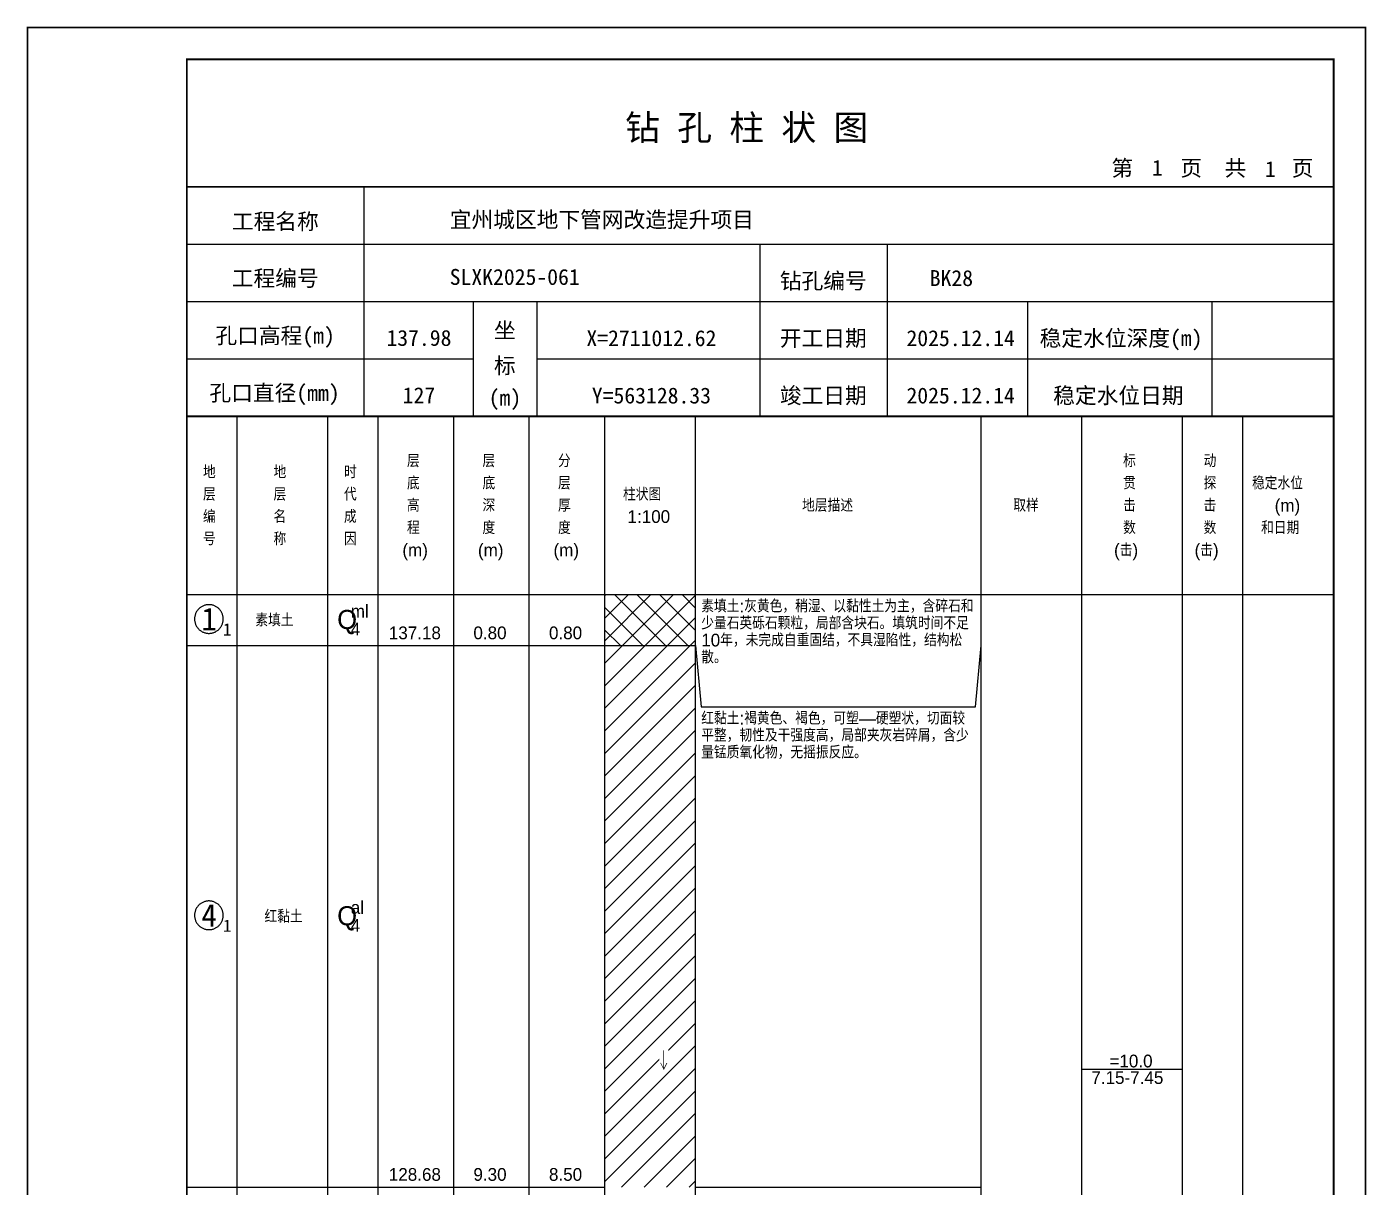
# Model space of a CAD drawing. Header units: millimetres. Extents: x 12489 to 89920, y 4630 to 4927.
# Drawn here: x 18429.3 to 18639.6, y 4744.7 to 4926.8 of the extents above; entities that cross this region are included whole.
import ezdxf
from ezdxf.enums import TextEntityAlignment as Align

# ---------------------------------------------------------------- set-up
doc = ezdxf.new("R2010")
doc.units = ezdxf.units.MM
doc.layers.add('ZZT_TC', color=7, linetype='Continuous')
doc.styles.add('成果图图块', font='', dxfattribs={"height": 2.5})
doc.styles.add('成果图模板', font='')
doc.styles.add('成果图模板标题', font='simhei.ttf')
doc.styles.add('成果图表体', font='Comfont.shx', dxfattribs={"height": 2, "bigfont": 'Hztxt12a.shx'})
doc.styles.get('成果图图块').set_extended_font_data('FangSong_GB2312')
doc.styles.get('成果图模板').set_extended_font_data('FangSong_GB2312')

# ---------------------------------------------------------------- blocks, each defined once
blk = doc.blocks.new('DCBH-1-1-961', base_point=(0.3, -0.11))
at = {"layer": 'ZZT_TC', "color": 7}
blk.add_polyline3d([(-0.19, 2.31, 0), (-0.3, 2.31, 0), (-0.41, 2.3, 0), (-0.52, 2.29, 0), (-0.63, 2.27, 0), (-0.73, 2.24, 0), (-0.84, 2.21, 0), (-0.95, 2.18, 0), (-1.05, 2.14, 0), (-1.15, 2.09, 0), (-1.25, 2.04, 0), (-1.35, 1.99, 0), (-1.44, 1.93, 0), (-1.53, 1.87, 0), (-1.62, 1.8, 0), (-1.7, 1.73, 0), (-1.78, 1.65, 0), (-1.86, 1.57, 0), (-1.93, 1.49, 0), (-2, 1.4, 0), (-2.06, 1.31, 0), (-2.12, 1.22, 0), (-2.17, 1.12, 0), (-2.22, 1.02, 0), (-2.27, 0.92, 0), (-2.31, 0.82, 0), (-2.34, 0.71, 0), (-2.37, 0.61, 0), (-2.4, 0.5, 0), (-2.41, 0.39, 0), (-2.43, 0.28, 0), (-2.44, 0.17, 0), (-2.44, 0.06, 0), (-2.44, -0.05, 0), (-2.43, -0.16, 0), (-2.41, -0.27, 0), (-2.4, -0.38, 0), (-2.37, -0.49, 0), (-2.34, -0.6, 0), (-2.31, -0.7, 0), (-2.27, -0.8, 0), (-2.22, -0.9, 0), (-2.17, -1, 0), (-2.12, -1.1, 0), (-2.06, -1.19, 0), (-2, -1.28, 0), (-1.93, -1.37, 0), (-1.86, -1.45, 0), (-1.78, -1.53, 0), (-1.7, -1.61, 0), (-1.62, -1.68, 0), (-1.53, -1.75, 0), (-1.44, -1.81, 0), (-1.35, -1.87, 0), (-1.25, -1.93, 0), (-1.15, -1.98, 0), (-1.05, -2.02, 0), (-0.95, -2.06, 0), (-0.84, -2.1, 0), (-0.73, -2.13, 0), (-0.63, -2.15, 0), (-0.52, -2.17, 0), (-0.41, -2.18, 0), (-0.3, -2.19, 0), (-0.19, -2.19, 0), (-0.08, -2.19, 0), (0.03, -2.18, 0), (0.14, -2.17, 0), (0.25, -2.15, 0), (0.36, -2.13, 0), (0.47, -2.1, 0), (0.57, -2.06, 0), (0.67, -2.02, 0), (0.77, -1.98, 0), (0.87, -1.93, 0), (0.97, -1.87, 0), (1.06, -1.81, 0), (1.15, -1.75, 0), (1.24, -1.68, 0), (1.32, -1.61, 0), (1.4, -1.53, 0), (1.48, -1.45, 0), (1.55, -1.37, 0), (1.62, -1.28, 0), (1.68, -1.19, 0), (1.74, -1.1, 0), (1.8, -1, 0), (1.85, -0.9, 0), (1.89, -0.8, 0), (1.93, -0.7, 0), (1.97, -0.6, 0), (2, -0.49, 0), (2.02, -0.38, 0), (2.04, -0.27, 0), (2.05, -0.16, 0), (2.06, -0.05, 0), (2.06, 0.06, 0), (2.06, 0.17, 0), (2.05, 0.28, 0), (2.04, 0.39, 0), (2.02, 0.5, 0), (2, 0.61, 0), (1.97, 0.71, 0), (1.93, 0.82, 0), (1.89, 0.92, 0), (1.85, 1.02, 0), (1.8, 1.12, 0), (1.74, 1.22, 0), (1.68, 1.31, 0), (1.62, 1.4, 0), (1.55, 1.49, 0), (1.48, 1.57, 0), (1.4, 1.65, 0), (1.32, 1.73, 0), (1.24, 1.8, 0), (1.15, 1.87, 0), (1.06, 1.93, 0), (0.97, 1.99, 0), (0.87, 2.04, 0), (0.77, 2.09, 0), (0.67, 2.14, 0), (0.57, 2.18, 0), (0.47, 2.21, 0), (0.36, 2.24, 0), (0.25, 2.27, 0), (0.14, 2.29, 0), (0.03, 2.3, 0), (-0.08, 2.31, 0), (-0.19, 2.31, 0)], dxfattribs=at)
at = {"style": '成果图图块'}
blk.add_text('1', height=3.57, dxfattribs=at).set_placement((-0.16, -1.74), align=Align.CENTER)
blk.add_text('1', height=1.91, dxfattribs=at).set_placement((2.03, -2.53))
blk = doc.blocks.new('DCBH-1-1-962', base_point=(0.3, -0.11))
at = {"layer": 'ZZT_TC', "color": 7}
blk.add_polyline3d([(-0.19, 2.31, 0), (-0.3, 2.31, 0), (-0.41, 2.3, 0), (-0.52, 2.29, 0), (-0.63, 2.27, 0), (-0.73, 2.24, 0), (-0.84, 2.21, 0), (-0.95, 2.18, 0), (-1.05, 2.14, 0), (-1.15, 2.09, 0), (-1.25, 2.04, 0), (-1.35, 1.99, 0), (-1.44, 1.93, 0), (-1.53, 1.87, 0), (-1.62, 1.8, 0), (-1.7, 1.73, 0), (-1.78, 1.65, 0), (-1.86, 1.57, 0), (-1.93, 1.49, 0), (-2, 1.4, 0), (-2.06, 1.31, 0), (-2.12, 1.22, 0), (-2.17, 1.12, 0), (-2.22, 1.02, 0), (-2.27, 0.92, 0), (-2.31, 0.82, 0), (-2.34, 0.71, 0), (-2.37, 0.61, 0), (-2.4, 0.5, 0), (-2.41, 0.39, 0), (-2.43, 0.28, 0), (-2.44, 0.17, 0), (-2.44, 0.06, 0), (-2.44, -0.05, 0), (-2.43, -0.16, 0), (-2.41, -0.27, 0), (-2.4, -0.38, 0), (-2.37, -0.49, 0), (-2.34, -0.6, 0), (-2.31, -0.7, 0), (-2.27, -0.8, 0), (-2.22, -0.9, 0), (-2.17, -1, 0), (-2.12, -1.1, 0), (-2.06, -1.19, 0), (-2, -1.28, 0), (-1.93, -1.37, 0), (-1.86, -1.45, 0), (-1.78, -1.53, 0), (-1.7, -1.61, 0), (-1.62, -1.68, 0), (-1.53, -1.75, 0), (-1.44, -1.81, 0), (-1.35, -1.87, 0), (-1.25, -1.93, 0), (-1.15, -1.98, 0), (-1.05, -2.02, 0), (-0.95, -2.06, 0), (-0.84, -2.1, 0), (-0.73, -2.13, 0), (-0.63, -2.15, 0), (-0.52, -2.17, 0), (-0.41, -2.18, 0), (-0.3, -2.19, 0), (-0.19, -2.19, 0), (-0.08, -2.19, 0), (0.03, -2.18, 0), (0.14, -2.17, 0), (0.25, -2.15, 0), (0.36, -2.13, 0), (0.47, -2.1, 0), (0.57, -2.06, 0), (0.67, -2.02, 0), (0.77, -1.98, 0), (0.87, -1.93, 0), (0.97, -1.87, 0), (1.06, -1.81, 0), (1.15, -1.75, 0), (1.24, -1.68, 0), (1.32, -1.61, 0), (1.4, -1.53, 0), (1.48, -1.45, 0), (1.55, -1.37, 0), (1.62, -1.28, 0), (1.68, -1.19, 0), (1.74, -1.1, 0), (1.8, -1, 0), (1.85, -0.9, 0), (1.89, -0.8, 0), (1.93, -0.7, 0), (1.97, -0.6, 0), (2, -0.49, 0), (2.02, -0.38, 0), (2.04, -0.27, 0), (2.05, -0.16, 0), (2.06, -0.05, 0), (2.06, 0.06, 0), (2.06, 0.17, 0), (2.05, 0.28, 0), (2.04, 0.39, 0), (2.02, 0.5, 0), (2, 0.61, 0), (1.97, 0.71, 0), (1.93, 0.82, 0), (1.89, 0.92, 0), (1.85, 1.02, 0), (1.8, 1.12, 0), (1.74, 1.22, 0), (1.68, 1.31, 0), (1.62, 1.4, 0), (1.55, 1.49, 0), (1.48, 1.57, 0), (1.4, 1.65, 0), (1.32, 1.73, 0), (1.24, 1.8, 0), (1.15, 1.87, 0), (1.06, 1.93, 0), (0.97, 1.99, 0), (0.87, 2.04, 0), (0.77, 2.09, 0), (0.67, 2.14, 0), (0.57, 2.18, 0), (0.47, 2.21, 0), (0.36, 2.24, 0), (0.25, 2.27, 0), (0.14, 2.29, 0), (0.03, 2.3, 0), (-0.08, 2.31, 0), (-0.19, 2.31, 0)], dxfattribs=at)
at = {"style": '成果图图块'}
blk.add_text('4', height=3.57, dxfattribs=at).set_placement((-0.16, -1.74), align=Align.CENTER)
blk.add_text('1', height=1.91, dxfattribs=at).set_placement((2.03, -2.53))
blk = doc.blocks.new('zztSLbg.dwg', base_point=(0.5, 0))
blk.add_wipeout([(-0.2, -0.2), (1.2, -0.2), (1.2, 3.2), (-0.2, 3.2)])
at = {"color": 7, "const_width": 0.1}
for points in [[(0.5, 3), (0.5, 0)], [(0, 1), (0.5, 0), (1, 1)]]:
    blk.add_lwpolyline(points, dxfattribs=at)
blk = doc.blocks.new('钻孔柱状图路桥昇龙制图梁世成校核莫家里.dwg28', base_point=(25, 236))
for p, q in [((52.82, 236), (52.82, 272)), ((25, 263), (205, 263)), ((115, 236), (115, 263)), ((135, 236), (135, 263)), ((25, 254), (205, 254)), ((70, 236), (70, 254)), ((80, 236), (80, 254)), ((157, 236), (157, 254)), ((185.95, 236), (185.95, 254)), ((25, 245), (70, 245)), ((80, 245), (205, 245))]:
    blk.add_line(p, q)
for points, const_width in [([(0, 0), (210, 0), (210, 297), (0, 297)], 0.25), ([(25, 5), (205, 5), (205, 292), (25, 292)], 0.3)]:
    blk.add_lwpolyline(points, close=True, dxfattribs=dict(const_width=const_width))
at = {"const_width": 0.3}
for points in [[(25, 272), (205, 272)], [(25, 236), (205, 236)]]:
    blk.add_lwpolyline(points, dxfattribs=at)
for s, height, style, p in [('钻 孔 柱 状 图', 4, '成果图模板标题', (93.8, 279.31)), ('第', 2.5, '成果图模板', (170.12, 273.7)), ('页', 2.5, '成果图模板', (180.96, 273.7)), ('共', 2.5, '成果图模板', (187.88, 273.7)), ('页', 2.5, '成果图模板', (198.44, 273.7)), ('工程名称', 2.5, '成果图模板', (32.07, 265.32)), ('宜州城区地下管网改造提升项目', 2.5, '成果图模板', (66.26, 265.61)), ('工程编号', 2.5, '成果图模板', (32.05, 256.41)), ('SLXK2025-061', 2.5, '成果图模板', (66.26, 256.61)), ('钻孔编号', 2.5, '成果图模板', (118.08, 256)), ('BK28', 2.5, '成果图模板', (141.61, 256.43)), ('孔口高程(m)', 2.5, '成果图模板', (29.48, 247.41)), ('坐', 2.5, '成果图模板', (73.21, 248.24)), ('开工日期', 2.5, '成果图模板', (118.08, 247)), ('稳定水位深度(m)', 2.5, '成果图模板', (158.86, 247)), ('标', 2.5, '成果图模板', (73.21, 242.7)), ('孔口直径(mm)', 2.5, '成果图模板', (28.54, 238.41)), ('(m) ', 2.5, '成果图模板', (72.38, 237.65)), ('竣工日期', 2.5, '成果图模板', (118.08, 238)), ('稳定水位日期', 2.5, '成果图模板', (160.99, 238))]:
    blk.add_text(s, height=height, dxfattribs=dict(style=style)).set_placement(p)
at = {"style": '成果图模板'}
for s, p in [('1', (177.35, 273.74)), ('1', (195.08, 273.53)), ('137.98', (61.43, 247.04)), ('X=2711012.62', (97.92, 247)), ('2025.12.14', (146.46, 247)), ('127', (61.43, 238.04)), ('Y=563128.33', (97.92, 238)), ('2025.12.14', (146.46, 238))]:
    blk.add_text(s, height=2.5, dxfattribs=at).set_placement(p, align=Align.CENTER)

msp = doc.modelspace()

# ---------------------------------------------------------------- hatches: boundary and pattern name
at = {"linetype": 'Continuous'}
h = msp.add_hatch(dxfattribs=at)
h.set_pattern_fill('GKSTT', scale=0.5, style=0, pattern_type=2)
h.set_pattern_definition([(45, (0, 0), (-1.76776695, 1.76776695), []), (135, (0, 0), (-1.76776695, -1.76776695), [])])
h.paths.add_polyline_path([(18520.06, 4829.71), (18534.29, 4829.71), (18534.29, 4837.71), (18520.06, 4837.71)])
h = msp.add_hatch(dxfattribs=at)
h.set_pattern_fill('GKNXT', scale=0.5, style=0, pattern_type=2)
h.set_pattern_definition([(45, (0, 0), (-1.76776695, 1.76776695), [])])
h.paths.add_polyline_path([(18520.06, 4744.71), (18534.29, 4744.71), (18534.29, 4829.71), (18520.06, 4829.71)])

# ---------------------------------------------------------------- linework, layer by layer
at = {"color": 0}
for p, q in [((18454.45, 4837.71), (18462.35, 4837.71)), ((18454.45, 4829.71), (18454.45, 4837.71)), ((18462.35, 4829.71), (18462.35, 4837.71)), ((18454.45, 4829.71), (18462.35, 4829.71)), ((18454.45, 4829.71), (18462.35, 4829.71)), ((18454.45, 4744.71), (18454.45, 4829.71)), ((18462.35, 4744.71), (18462.35, 4829.71)), ((18454.45, 4744.71), (18462.35, 4744.71))]:
    msp.add_line(p, q, dxfattribs=at)
for points in [[(18454.45, 4865.71), (18462.35, 4865.71)], [(18454.45, 4837.71), (18454.45, 4865.71)], [(18462.35, 4837.71), (18462.35, 4865.71)], [(18462.35, 4865.71), (18476.58, 4865.71)], [(18462.35, 4837.71), (18462.35, 4865.71)], [(18476.58, 4837.71), (18476.58, 4865.71)], [(18476.58, 4865.71), (18484.49, 4865.71)], [(18476.58, 4837.71), (18476.58, 4865.71)], [(18484.49, 4837.71), (18484.49, 4865.71)], [(18484.49, 4865.71), (18496.35, 4865.71)], [(18484.49, 4837.71), (18484.49, 4865.71)], [(18496.35, 4837.71), (18496.35, 4865.71)], [(18496.35, 4865.71), (18508.2, 4865.71)], [(18496.35, 4837.71), (18496.35, 4865.71)], [(18508.2, 4837.71), (18508.2, 4865.71)], [(18508.2, 4865.71), (18520.06, 4865.71)], [(18508.2, 4837.71), (18508.2, 4865.71)], [(18520.06, 4837.71), (18520.06, 4865.71)], [(18520.06, 4865.71), (18534.29, 4865.71)], [(18520.06, 4837.71), (18520.06, 4865.71)], [(18534.29, 4837.71), (18534.29, 4865.71)], [(18534.29, 4865.71), (18579.11, 4865.71)], [(18534.29, 4837.71), (18534.29, 4865.71)], [(18579.11, 4837.71), (18579.11, 4865.71)], [(18579.11, 4865.71), (18594.92, 4865.71)], [(18579.11, 4837.71), (18579.11, 4865.71)], [(18594.92, 4837.71), (18594.92, 4865.71)], [(18594.92, 4865.71), (18610.73, 4865.71)], [(18594.92, 4837.71), (18594.92, 4865.71)], [(18610.73, 4837.71), (18610.73, 4865.71)], [(18610.73, 4865.71), (18620.22, 4865.71)], [(18610.73, 4837.71), (18610.73, 4865.71)], [(18620.22, 4837.71), (18620.22, 4865.71)], [(18620.22, 4865.71), (18634.45, 4865.71)], [(18620.22, 4837.71), (18620.22, 4865.71)], [(18634.45, 4837.71), (18634.45, 4865.71)], [(18454.45, 4837.71), (18462.35, 4837.71)], [(18454.45, 4643.71), (18454.45, 4837.71)], [(18454.45, 4837.71), (18462.35, 4837.71)], [(18462.35, 4643.71), (18462.35, 4837.71)], [(18462.35, 4837.71), (18476.58, 4837.71)], [(18462.35, 4643.71), (18462.35, 4837.71)], [(18462.35, 4837.71), (18476.58, 4837.71)], [(18462.35, 4837.71), (18476.58, 4837.71)], [(18462.35, 4829.71), (18462.35, 4837.71)], [(18476.58, 4643.71), (18476.58, 4837.71)], [(18476.58, 4829.71), (18476.58, 4837.71)], [(18476.58, 4837.71), (18484.49, 4837.71)], [(18476.58, 4643.71), (18476.58, 4837.71)], [(18476.58, 4837.71), (18484.49, 4837.71)], [(18476.58, 4837.71), (18484.49, 4837.71)], [(18476.58, 4829.71), (18476.58, 4837.71)], [(18484.49, 4643.71), (18484.49, 4837.71)], [(18484.49, 4829.71), (18484.49, 4837.71)], [(18484.49, 4837.71), (18496.35, 4837.71)], [(18484.49, 4643.71), (18484.49, 4837.71)], [(18484.49, 4837.71), (18496.35, 4837.71)], [(18484.49, 4837.71), (18496.35, 4837.71)], [(18484.49, 4829.71), (18484.49, 4837.71)], [(18496.35, 4643.71), (18496.35, 4837.71)], [(18496.35, 4829.71), (18496.35, 4837.71)], [(18496.35, 4837.71), (18508.2, 4837.71)], [(18496.35, 4643.71), (18496.35, 4837.71)], [(18496.35, 4837.71), (18508.2, 4837.71)], [(18496.35, 4837.71), (18508.2, 4837.71)], [(18496.35, 4829.71), (18496.35, 4837.71)], [(18508.2, 4643.71), (18508.2, 4837.71)], [(18508.2, 4829.71), (18508.2, 4837.71)], [(18508.2, 4837.71), (18520.06, 4837.71)], [(18508.2, 4643.71), (18508.2, 4837.71)], [(18508.2, 4837.71), (18520.06, 4837.71)], [(18508.2, 4837.71), (18520.06, 4837.71)], [(18508.2, 4829.71), (18508.2, 4837.71)], [(18520.06, 4643.71), (18520.06, 4837.71)], [(18520.06, 4829.71), (18520.06, 4837.71)], [(18520.06, 4837.71), (18534.29, 4837.71)], [(18520.06, 4643.71), (18520.06, 4837.71)], [(18520.06, 4837.71), (18534.29, 4837.71)], [(18534.29, 4643.71), (18534.29, 4837.71)], [(18534.29, 4837.71), (18579.11, 4837.71)], [(18534.29, 4643.71), (18534.29, 4837.71)], [(18534.29, 4837.71), (18579.11, 4837.71)], [(18534.29, 4829.71), (18534.29, 4837.71)], [(18579.11, 4643.71), (18579.11, 4837.71)], [(18579.11, 4829.71), (18579.11, 4837.71)], [(18579.11, 4837.71), (18594.92, 4837.71)], [(18579.11, 4643.71), (18579.11, 4837.71)], [(18579.11, 4837.71), (18594.92, 4837.71)], [(18594.92, 4643.71), (18594.92, 4837.71)], [(18594.92, 4837.71), (18610.73, 4837.71)], [(18594.92, 4643.71), (18594.92, 4837.71)], [(18594.92, 4837.71), (18610.73, 4837.71)], [(18610.73, 4643.71), (18610.73, 4837.71)], [(18610.73, 4837.71), (18620.22, 4837.71)], [(18610.73, 4643.71), (18610.73, 4837.71)], [(18610.73, 4837.71), (18620.22, 4837.71)], [(18620.22, 4643.71), (18620.22, 4837.71)], [(18620.22, 4837.71), (18634.45, 4837.71)], [(18620.22, 4643.71), (18620.22, 4837.71)], [(18620.22, 4837.71), (18634.45, 4837.71)], [(18634.45, 4643.71), (18634.45, 4837.71)], [(18462.35, 4829.71), (18476.58, 4829.71)], [(18462.35, 4829.71), (18476.58, 4829.71)], [(18462.35, 4744.71), (18462.35, 4829.71)], [(18476.58, 4744.71), (18476.58, 4829.71)], [(18476.58, 4829.71), (18484.49, 4829.71)], [(18476.58, 4829.71), (18484.49, 4829.71)], [(18476.58, 4744.71), (18476.58, 4829.71)], [(18484.49, 4744.71), (18484.49, 4829.71)], [(18484.49, 4829.71), (18496.35, 4829.71)], [(18484.49, 4829.71), (18496.35, 4829.71)], [(18484.49, 4744.71), (18484.49, 4829.71)], [(18496.35, 4744.71), (18496.35, 4829.71)], [(18496.35, 4829.71), (18508.2, 4829.71)], [(18496.35, 4829.71), (18508.2, 4829.71)], [(18496.35, 4744.71), (18496.35, 4829.71)], [(18508.2, 4744.71), (18508.2, 4829.71)], [(18508.2, 4829.71), (18520.06, 4829.71)], [(18508.2, 4829.71), (18520.06, 4829.71)], [(18508.2, 4744.71), (18508.2, 4829.71)], [(18520.06, 4744.71), (18520.06, 4829.71)], [(18534.29, 4829.71), (18535.19, 4820.11)], [(18534.29, 4744.71), (18534.29, 4829.71)], [(18578.22, 4820.11), (18579.11, 4829.71)], [(18579.11, 4744.71), (18579.11, 4829.71)], [(18535.19, 4820.11), (18578.22, 4820.11)], [(18594.92, 4763.21), (18610.73, 4763.21)], [(18462.35, 4744.71), (18476.58, 4744.71)], [(18476.58, 4744.71), (18484.49, 4744.71)], [(18484.49, 4744.71), (18496.35, 4744.71)], [(18496.35, 4744.71), (18508.2, 4744.71)], [(18508.2, 4744.71), (18520.06, 4744.71)], [(18534.29, 4744.71), (18579.11, 4744.71)]]:
    msp.add_lwpolyline(points, dxfattribs=at)
at = {"color": 7, "flags": 128}
msp.add_lwpolyline([(18520.06, 4829.71), (18534.29, 4829.71)], dxfattribs=at)

# ---------------------------------------------------------------- block references
for name, p in [('DCBH-1-1-961', (18458.4, 4833.71)), ('DCBH-1-1-962', (18458.4, 4787.21))]:
    msp.add_blockref(name, p)

# ---------------------------------------------------------------- texts
at = {"color": 0, "style": '成果图表体'}
for s, height, p in [('层', 2, (18489, 4857.71)), ('层', 2, (18500.85, 4857.71)), ('分', 2, (18512.71, 4857.71)), ('标', 2, (18601.41, 4857.71)), ('动', 2, (18614.05, 4857.71)), ('地', 2, (18456.98, 4855.96)), ('地', 2, (18468.05, 4855.96)), ('时', 2, (18479.11, 4855.96)), ('底', 2, (18489, 4854.21)), ('底', 2, (18500.85, 4854.21)), ('层', 2, (18512.71, 4854.21)), ('贯', 2, (18601.41, 4854.21)), ('探', 2, (18614.05, 4854.21)), ('稳定水位', 2, (18621.65, 4854.21)), ('层', 2, (18456.98, 4852.46)), ('层', 2, (18468.05, 4852.46)), ('代', 2, (18479.11, 4852.46)), ('高', 2, (18489, 4850.71)), ('深', 2, (18500.85, 4850.71)), ('厚', 2, (18512.71, 4850.71)), ('柱状图', 2, (18522.91, 4852.46)), ('地层描述', 2, (18551.02, 4850.71)), ('取样', 2, (18584.18, 4850.71)), ('击', 2, (18601.41, 4850.71)), ('击', 2, (18614.05, 4850.71)), ('(m)', 2, (18625.2, 4850.71)), ('编', 2, (18456.98, 4848.96)), ('名', 2, (18468.05, 4848.96)), ('成', 2, (18479.11, 4848.96)), ('1:100', 2, (18523.62, 4848.96)), ('程', 2, (18489, 4847.21)), ('度', 2, (18500.85, 4847.21)), ('度', 2, (18512.71, 4847.21)), ('数', 2, (18601.41, 4847.21)), ('数', 2, (18614.05, 4847.21)), ('和日期', 2, (18623.07, 4847.21)), ('号', 2, (18456.98, 4845.46)), ('称', 2, (18468.05, 4845.46)), ('因', 2, (18479.11, 4845.46)), ('(m)', 2, (18488.28, 4843.71)), ('(m)', 2, (18500.14, 4843.71)), ('(m)', 2, (18512, 4843.71)), ('(击)', 2, (18599.99, 4843.71)), ('(击)', 2, (18612.63, 4843.71)), ('ml', 2, (18480.18, 4834.11)), ('素填土', 2, (18465.2, 4832.71)), ('Q', 3, (18478.05, 4832.31)), ('4', 2, (18480.18, 4831.31)), ('137.18', 2, (18486.15, 4830.71)), ('0.80', 2, (18499.43, 4830.71)), ('0.80', 2, (18511.29, 4830.71)), ('al', 2, (18480.18, 4787.61)), ('红黏土', 2, (18466.63, 4786.21)), ('Q', 3, (18478.05, 4785.81)), ('4', 2, (18480.18, 4784.81)), ('=10.0', 2, (18599.27, 4763.51)), ('7.15-7.45', 2, (18596.43, 4760.91)), ('128.68', 2, (18486.15, 4745.71)), ('9.30', 2, (18499.43, 4745.71)), ('8.50', 2, (18511.29, 4745.71))]:
    msp.add_text(s, height=height, dxfattribs=at).set_placement(p)
at = {"color": 0, "char_height": 2, "width": 43.0292, "attachment_point": 1, "line_spacing_factor": 0.8, "style": '成果图表体'}
for s, insert in [('素填土:灰黄色，稍湿、以黏性土为主，含碎石和少量石英砾石颗粒，局部含块石。填筑时间不足10年，未完成自重固结，不具湿陷性，结构松散。', (18535.19, 4836.91)), ('红黏土:褐黄色、褐色，可塑—硬塑状，切面较平整，韧性及干强度高，局部夹灰岩碎屑，含少量锰质氧化物，无摇振反应。', (18535.19, 4819.31))]:
    msp.add_mtext(s, dxfattribs=dict(at, insert=insert))

# ---------------------------------------------------------------- next in the draw order: block references
msp.add_blockref('zztSLbg.dwg', (18529.31, 4763.21))

# ---------------------------------------------------------------- next in the draw order: block references
msp.add_blockref('钻孔柱状图路桥昇龙制图梁世成校核莫家里.dwg28', (18454.45, 4865.71))

doc.saveas('drawing.dxf')
